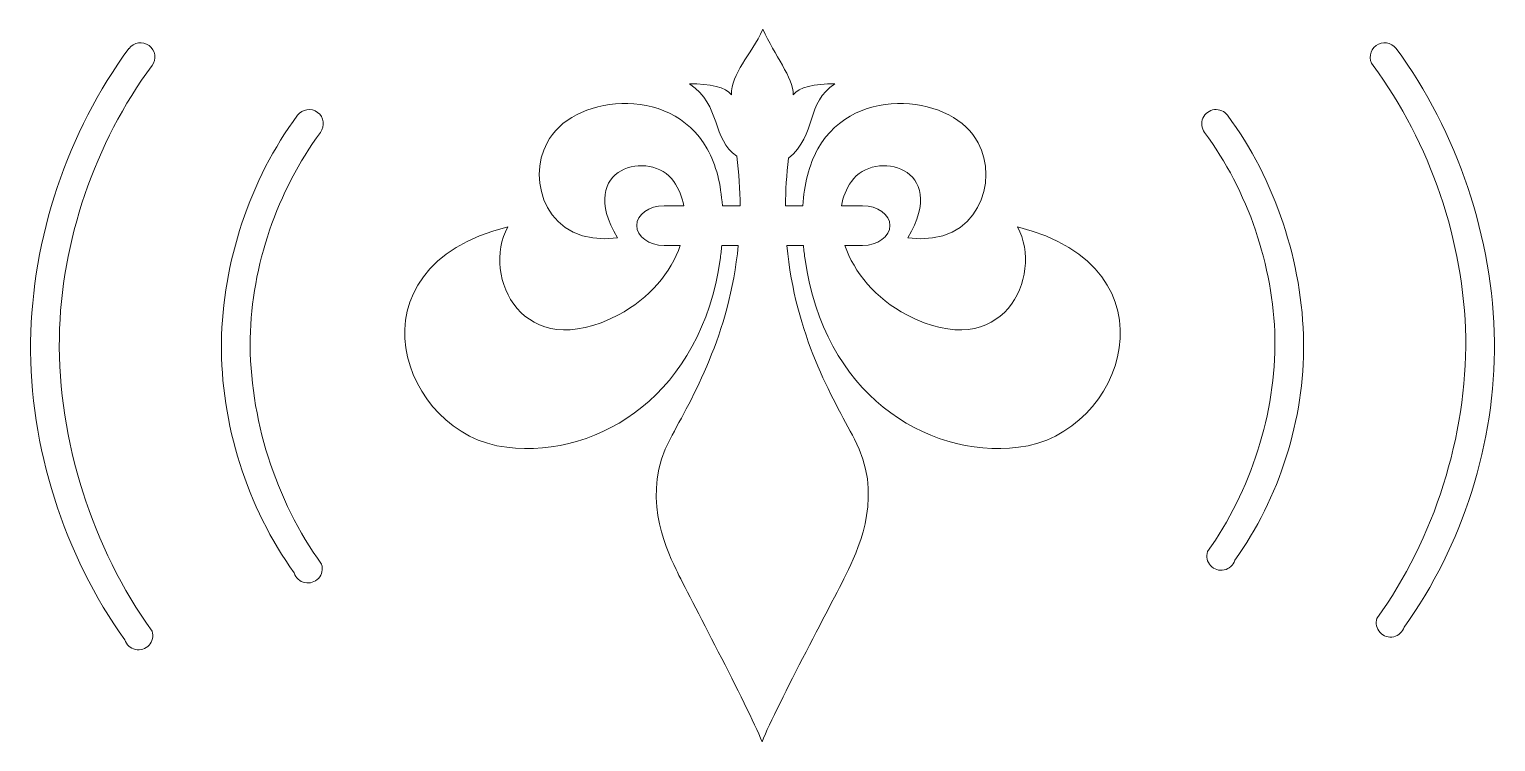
# Model space of a CAD drawing. Header units: inches. Extents: x -5.75 to -1.28, y 8.38 to 10.55.
import ezdxf

# ---------------------------------------------------------------- set-up
doc = ezdxf.new("R2010")
doc.units = ezdxf.units.IN
doc.header["$MEASUREMENT"] = 0

msp = doc.modelspace()

# ---------------------------------------------------------------- linework, layer by layer
at = {"color": 7, "linetype": 'Continuous', "lineweight": 15}
for p, q in [((-3.7548, 10.0159), (-3.8143, 10.0159)), ((-3.5832, 10.0159), (-3.6372, 10.0159)), ((-3.3922, 10.0159), (-3.4453, 10.0159)), ((-3.2106, 10.0159), (-3.2747, 10.0159)), ((-3.8143, 9.8949), (-3.7654, 9.8949)), ((-3.6389, 9.8949), (-3.5889, 9.8949)), ((-3.4405, 9.8949), (-3.3905, 9.8949)), ((-3.2641, 9.8949), (-3.2106, 9.8949))]:
    msp.add_line(p, q, dxfattribs=at)
for centre, start, end in [((-5.4084, 10.4685), 323.3824, 143.3824), ((-1.6214, 10.4685), 36.6176, 216.6176), ((-4.8955, 10.2651), 323.3823, 143.3823), ((-2.1344, 10.2651), 36.6177, 216.6177), ((-2.119, 8.9498), 162.4495, 342.4495), ((-4.8987, 8.9111), 197.5505, 17.5505), ((-1.6031, 8.7465), 162.4495, 342.4495), ((-5.4145, 8.7077), 197.5505, 17.5505)]:
    msp.add_arc(centre, 0.0436, start, end, dxfattribs=at)
for points in [[(-3.5136, 10.5528), (-3.5516, 10.4737), (-3.6099, 10.4188), (-3.6099, 10.3536)], [(-3.4215, 10.3536), (-3.4215, 10.4068), (-3.4783, 10.4733), (-3.5136, 10.5528)], [(-5.4435, 10.4945), (-5.6307, 10.2425), (-5.739, 9.9154), (-5.7429, 9.6014)], [(-1.287, 9.6014), (-1.2909, 9.9154), (-1.3991, 10.2425), (-1.5864, 10.4945)], [(-5.6555, 9.6143), (-5.6504, 9.9059), (-5.5474, 10.2084), (-5.3734, 10.4424)], [(-1.6564, 10.4424), (-1.4825, 10.2084), (-1.3795, 9.9059), (-1.3744, 9.6143)], [(-3.683, 10.189), (-3.7978, 10.3915), (-4.101, 10.3489), (-4.1704, 10.207)], [(-3.6099, 10.3536), (-3.626, 10.3761), (-3.6758, 10.3881), (-3.7368, 10.3865)], [(-3.7368, 10.3865), (-3.6397, 10.3228), (-3.6695, 10.2162), (-3.5929, 10.1668)], [(-3.4356, 10.1603), (-3.3486, 10.2318), (-3.3837, 10.3318), (-3.2946, 10.3865)], [(-3.2946, 10.3865), (-3.3556, 10.3881), (-3.4054, 10.3761), (-3.4215, 10.3536)], [(-2.859, 10.207), (-2.9284, 10.3489), (-3.2317, 10.3914), (-3.3464, 10.189)], [(-4.9305, 10.2911), (-5.0756, 10.0958), (-5.1589, 9.8423), (-5.162, 9.5991)], [(-1.8679, 9.5991), (-1.8709, 9.8423), (-1.9543, 10.0958), (-2.0994, 10.2911)], [(-5.0745, 9.6119), (-5.0703, 9.8328), (-4.9922, 10.0617), (-4.8604, 10.239)], [(-2.1694, 10.239), (-2.0377, 10.0617), (-1.9596, 9.8328), (-1.9553, 9.6119)], [(-4.1704, 10.207), (-4.2336, 10.0957), (-4.1755, 9.8894), (-3.9569, 9.9182)], [(-3.9569, 9.9182), (-4.0863, 10.1348), (-3.8545, 10.189), (-3.7853, 10.0897)], [(-3.6372, 10.0159), (-3.6417, 10.0796), (-3.6555, 10.1404), (-3.683, 10.189)], [(-3.3464, 10.189), (-3.374, 10.1404), (-3.3878, 10.0796), (-3.3922, 10.0159)], [(-3.2442, 10.0897), (-3.175, 10.189), (-2.9432, 10.1348), (-3.0725, 9.9182)], [(-3.0725, 9.9182), (-2.8539, 9.8894), (-2.7958, 10.0957), (-2.859, 10.207)], [(-3.5929, 10.1668), (-3.5865, 10.1143), (-3.5835, 10.064), (-3.5832, 10.0159)], [(-3.4453, 10.0159), (-3.4448, 10.062), (-3.4418, 10.11), (-3.4356, 10.1603)], [(-3.7853, 10.0897), (-3.7697, 10.0673), (-3.7596, 10.0423), (-3.7548, 10.0159)], [(-3.2747, 10.0159), (-3.2698, 10.0423), (-3.2598, 10.0673), (-3.2442, 10.0897)], [(-3.8143, 10.0159), (-3.8604, 10.0159), (-3.8978, 9.9889), (-3.8978, 9.9554)], [(-3.1271, 9.9554), (-3.1271, 9.9889), (-3.1645, 10.0159), (-3.2106, 10.0159)], [(-3.8978, 9.9554), (-3.8978, 9.922), (-3.8604, 9.8949), (-3.8143, 9.8949)], [(-3.2106, 9.8949), (-3.1645, 9.8949), (-3.1271, 9.922), (-3.1271, 9.9554)], [(-4.2907, 9.9513), (-4.7901, 9.828), (-4.6167, 9.3175), (-4.2937, 9.2805)], [(-3.9537, 9.6836), (-4.2456, 9.5301), (-4.3719, 9.8009), (-4.2907, 9.9513)], [(-2.7388, 9.9513), (-2.6575, 9.8009), (-2.7839, 9.5301), (-3.0757, 9.6836)], [(-2.7357, 9.2805), (-2.4127, 9.3175), (-2.2394, 9.828), (-2.7388, 9.9513)], [(-3.7654, 9.8949), (-3.7927, 9.8132), (-3.8588, 9.7335), (-3.9537, 9.6836)], [(-3.5889, 9.8949), (-3.6153, 9.6228), (-3.7291, 9.4309), (-3.7964, 9.3056)], [(-3.6439, 9.852), (-3.6419, 9.8661), (-3.6402, 9.8804), (-3.6389, 9.8949)], [(-3.235, 9.3056), (-3.3028, 9.4318), (-3.4159, 9.6215), (-3.4405, 9.8949)], [(-3.3905, 9.8949), (-3.3892, 9.8804), (-3.3875, 9.8661), (-3.3855, 9.852)], [(-3.0757, 9.6836), (-3.1706, 9.7335), (-3.2367, 9.8132), (-3.2641, 9.8949)], [(-4.2937, 9.2805), (-4.0049, 9.2474), (-3.7011, 9.4489), (-3.6439, 9.852)], [(-3.3855, 9.852), (-3.3284, 9.4489), (-3.0245, 9.2474), (-2.7357, 9.2805)], [(-5.7429, 9.6014), (-5.7468, 9.2844), (-5.6416, 8.9517), (-5.4561, 8.6946)], [(-5.3729, 8.7209), (-5.5557, 8.9742), (-5.6594, 9.302), (-5.6555, 9.6143)], [(-5.162, 9.5991), (-5.165, 9.354), (-5.0837, 9.0967), (-4.9403, 8.898)], [(-4.8571, 8.9243), (-4.9977, 9.1192), (-5.0775, 9.3715), (-5.0745, 9.6119)], [(-1.9553, 9.6119), (-1.9525, 9.3851), (-2.0278, 9.147), (-2.1606, 8.963)], [(-2.0774, 8.9367), (-1.9419, 9.1245), (-1.865, 9.3675), (-1.8679, 9.5991)], [(-1.3744, 9.6143), (-1.3707, 9.3155), (-1.4699, 9.0019), (-1.6447, 8.7596)], [(-1.5616, 8.7333), (-1.384, 8.9794), (-1.2832, 9.2979), (-1.287, 9.6014)], [(-3.7964, 9.3056), (-3.8842, 9.1421), (-3.8129, 8.981), (-3.7782, 8.9089)], [(-3.2532, 8.9089), (-3.2184, 8.981), (-3.1472, 9.1421), (-3.235, 9.3056)], [(-3.7782, 8.9089), (-3.7388, 8.8271), (-3.5618, 8.4965), (-3.5164, 8.3845)], [(-3.5164, 8.3845), (-3.4709, 8.4965), (-3.2925, 8.8271), (-3.2532, 8.9089)]]:
    msp.add_open_spline(points, degree=3, dxfattribs=at)

doc.saveas('drawing.dxf')
